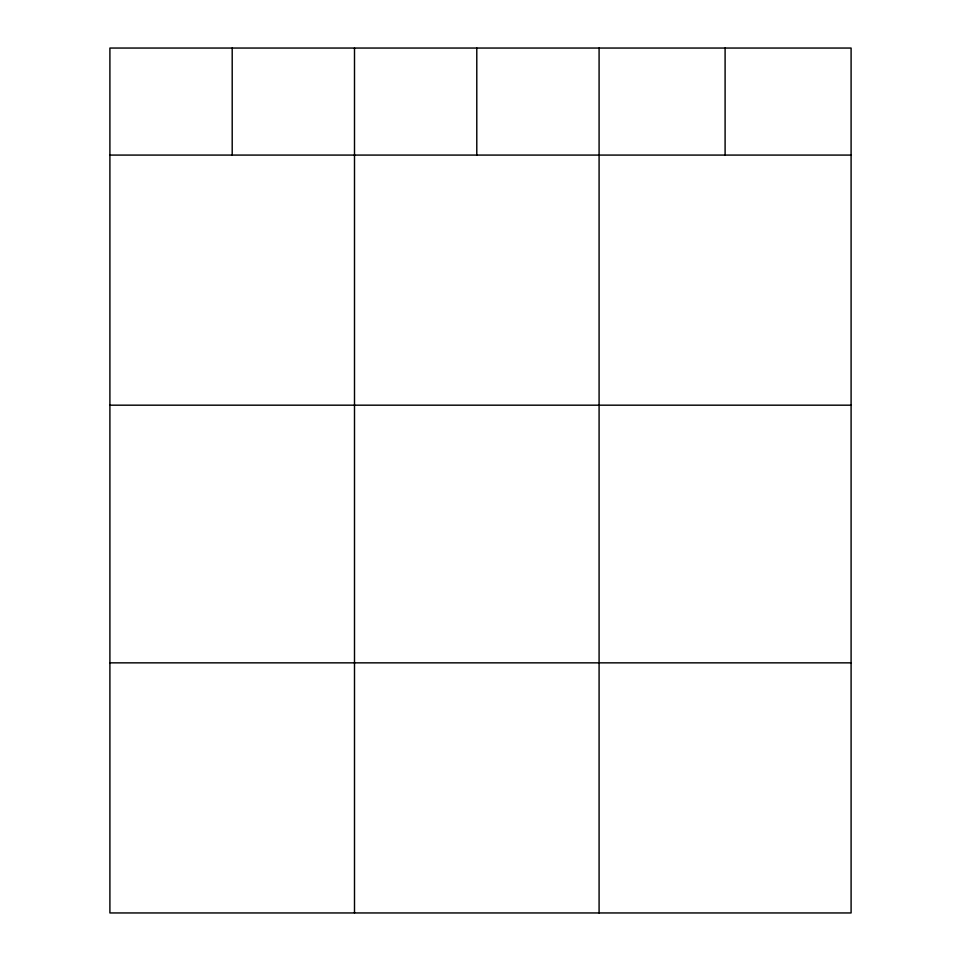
<?xml version="1.0" encoding="UTF-8"?>
<svg xmlns="http://www.w3.org/2000/svg" width="961" height="961" viewBox="0 0 961 961"><rect width="100%" height="100%" fill="white"/><g stroke="black" fill="none" stroke-linecap="round" stroke-linejoin="round"><path stroke-width="1.44" d="M851.098 155.081L851.098 912.95L109.902 912.95L109.902 48.05L851.098 48.05L851.098 155.081L109.902 155.081M109.902 405.182L851.098 405.182M109.902 662.85L851.098 662.85M725.099 48.05L725.099 155.081M599.087 48.05L599.087 912.95M476.788 48.05L476.788 155.081M354.501 48.05L354.501 912.95M232.202 48.05L232.202 155.081"/></g></svg>
